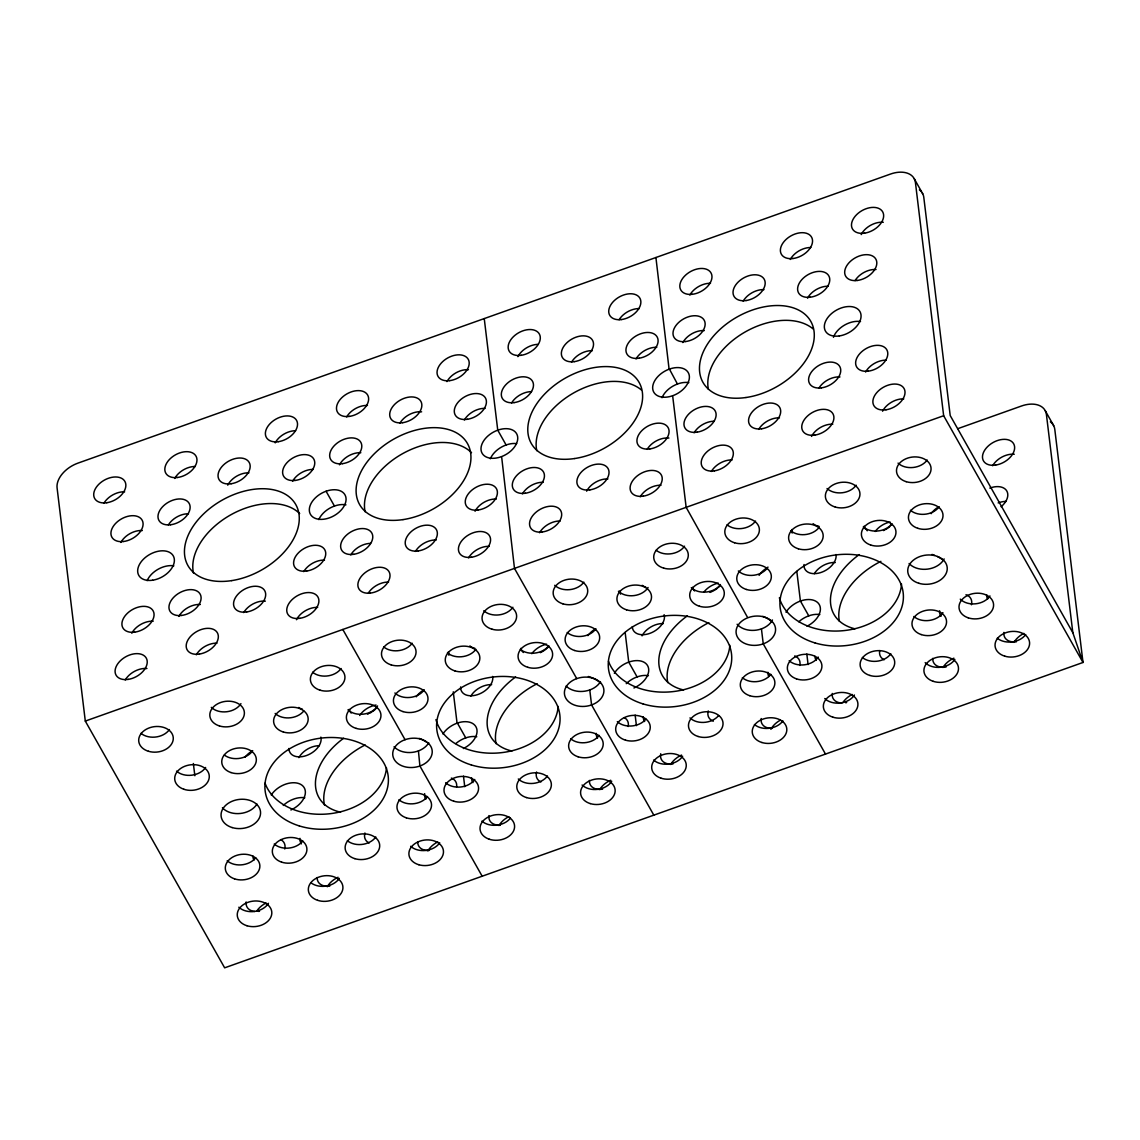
<?xml version="1.0" encoding="UTF-8"?>
<svg xmlns="http://www.w3.org/2000/svg" width="1140" height="1140" viewBox="0 0 1140 1140"><rect width="100%" height="100%" fill="white"/><g stroke="black" fill="none" stroke-linecap="round" stroke-linejoin="round"><path stroke-width="1.5" d="M465.761 737.879L457.397 723.074M626.259 683.658A19.822 12.839 -29.5 0 1 636.59 677.103L637.431 676.804A19.822 12.839 -29.5 0 1 648.446 675.678M576.726 678.628L576.085 678.856A19.822 14.592 -6.9 0 0 565.868 698.336A19.822 14.592 -6.9 0 0 591.062 705.119L591.917 704.819A19.822 14.592 -6.9 0 0 602.561 685.439A19.822 14.592 -6.9 0 0 577.553 678.343L576.726 678.628L514.482 568.404L501.614 456.584A19.822 12.839 -29.5 0 0 517.674 436.934A19.822 12.839 -29.5 0 0 498.266 429.994L497.425 430.293A19.822 12.839 -29.5 0 0 481.037 449.83A19.822 12.839 -29.5 0 0 500.147 457.097L500.973 456.812M326.083 491.255L326.596 491.069A19.822 12.839 -29.5 0 1 346.004 498.009A19.822 12.839 -29.5 0 1 329.945 517.66L329.303 517.888A19.822 12.839 -29.5 0 1 309.382 511.076A19.822 12.839 -29.5 0 1 326.083 491.24L334.447 506.06A19.822 12.839 -29.5 0 0 318.801 519.598M334.447 506.06L334.961 505.875A19.822 12.839 -29.5 0 1 345.947 504.835M490.357 458.793A19.822 12.839 -29.5 0 1 505.775 445.099L506.63 444.799A19.822 12.839 -29.5 0 1 516.634 443.617M772.45 619.975A19.822 14.592 -6.9 0 1 761.435 628.881L760.922 629.052A19.822 14.592 -6.9 0 1 737.124 624.25M85.3 721.078L943.649 415.73L915.434 182.557A24.781 16.046 -29.5 0 0 890.525 174.049L77.962 463.125A24.781 16.046 -29.5 0 0 57.086 487.92L85.3 721.078L224.651 967.832L1083 662.468L1054.785 429.31A24.781 16.046 -29.5 0 0 1050.353 421.814M957.842 428.654L1021.511 405.997A24.781 16.046 -29.5 0 1 1046.42 414.504L1072.826 632.686L1083 662.468L943.649 415.73M600.438 681.677A19.822 14.592 -6.9 0 1 590.093 689.828L589.252 690.128A19.822 14.592 -6.9 0 1 566.124 686.052M819.845 614.56A19.822 12.839 -29.5 0 0 808.773 615.842L808.26 616.042A19.822 12.839 -29.5 0 0 798.798 621.77M669.095 369.218L655.913 257.512M677.445 384.023L669.422 369.103M672.643 395.737L671.816 396.022A19.822 12.839 -29.5 0 1 654.602 380.959A19.822 12.839 -29.5 0 1 686.237 370.243A19.822 12.839 -29.5 0 1 672.643 395.751L686.152 507.328L747.755 617.78A19.822 14.592 -6.9 0 0 737.537 637.26A19.822 14.592 -6.9 0 0 762.731 644.043L763.244 643.858A19.822 14.592 -6.9 0 0 774.131 624.193A19.822 14.592 -6.9 0 0 748.396 617.552M405.056 739.703L405.883 739.418A19.822 14.592 -6.9 0 1 431.96 754.224A19.822 14.592 -6.9 0 1 400.111 764.954A19.822 14.592 -6.9 0 1 405.056 739.689L342.812 629.48M418.423 750.904L419.905 766.009L482.163 876.218M914.337 178.895L922.688 193.7M1045.323 410.842L1053.688 425.647M1072.826 632.686L950.204 415.544L923.799 197.363A24.781 16.046 -29.5 0 0 922.06 192.617M808.773 615.842L800.408 601.036L796.817 571.397M825.502 754.082L763.244 643.858L761.435 628.881M506.117 444.985L497.753 430.179L484.243 318.587M637.103 676.932L628.739 662.126L625.148 632.472M653.833 815.157L591.574 704.933L589.765 689.942M791.759 529.558L792.172 533.05M806.821 654.032L808.089 664.577M620.089 590.634L620.502 594.125M635.151 715.108L636.419 725.639M448.419 651.695L448.832 655.187M453.264 691.809L457.069 723.188M463.481 776.169L464.75 786.714M193.358 763.515L194.84 775.741M807.548 298.153A17.342 11.229 -29.5 0 1 828.068 286.211M743.18 301.145A17.342 11.229 -29.5 0 1 763.957 289.617M711.346 471.476A17.342 11.229 -29.5 0 1 732.122 459.947M694.118 432.772A17.342 11.229 -29.5 0 1 713.953 421.23M682.874 342.57A17.342 11.229 -29.5 0 1 704.278 330.572M919.367 189.867A24.781 16.046 -29.5 0 1 921.277 191.62M855.057 280.611A17.342 11.229 -29.5 0 1 876.033 269.51M790.305 259.45A17.342 11.229 -29.5 0 1 810.839 247.508M689.857 295.032A17.342 11.229 -29.5 0 1 710.491 283.29M662.026 397.718A19.822 12.839 -29.5 0 1 688.845 382.627M865.602 372.011A17.342 11.229 -29.5 0 1 886.193 360.155M811.523 436.406A17.342 11.229 -29.5 0 1 832.798 424.18M708.382 389.353A61.959 40.114 -29.5 0 1 744.776 332.182A61.959 40.114 -29.5 0 1 813.162 328.976M882.574 411.226A17.342 11.229 -29.5 0 1 903.764 398.872M861.199 234.584A17.342 11.229 -29.5 0 1 883.301 222.286M758.698 429.381A17.342 11.229 -29.5 0 1 779.475 417.853M833.44 337.312A19.822 12.839 -29.5 0 1 860.515 321.551M818.976 388.028A17.342 11.229 -29.5 0 1 839.966 376.927M586.644 491.169A17.342 11.229 -29.5 0 1 607.905 478.928M619.106 319.713A17.342 11.229 -29.5 0 1 639.17 308.584M522.448 493.834A17.342 11.229 -29.5 0 1 543.224 482.305M647.149 449.359A17.342 11.229 -29.5 0 1 668.909 438.059M640.238 496.769A17.342 11.229 -29.5 0 1 661.015 485.241M539.562 532.75A17.342 11.229 -29.5 0 1 560.21 521.009M517.902 356.649A17.342 11.229 -29.5 0 1 538.208 344.351M536.769 450.699A61.959 40.114 -29.5 0 1 572.75 393.457A61.959 40.114 -29.5 0 1 641.279 389.866M511.603 402.933A17.342 11.229 -29.5 0 1 531.553 391.618M571.567 362.135A17.342 11.229 -29.5 0 1 592.372 350.692M636.049 358.901A17.342 11.229 -29.5 0 1 656.783 347.287M415.416 551.432A17.342 11.229 -29.5 0 1 436.235 540.004M446.966 381.601A17.342 11.229 -29.5 0 1 468.426 369.688M350.778 554.895A17.342 11.229 -29.5 0 1 370.614 543.367M475.038 511.247A17.342 11.229 -29.5 0 1 496.328 499.049M468.569 557.845A17.342 11.229 -29.5 0 1 489.345 546.317M368.363 593.014A17.342 11.229 -29.5 0 1 388.541 582.084M346.674 416.898A17.342 11.229 -29.5 0 1 367.465 405.441M365.099 511.76A61.959 40.114 -29.5 0 1 402.776 453.563A61.959 40.114 -29.5 0 1 471.518 452.694M339.478 464.821A17.342 11.229 -29.5 0 1 360.824 452.708M399.898 423.197A17.342 11.229 -29.5 0 1 421.615 411.825M464.379 419.976A17.342 11.229 -29.5 0 1 485.113 408.362M292.581 481.28A17.342 11.229 -29.5 0 1 313.158 469.424M193.487 573.106A61.959 40.114 -29.5 0 1 230.75 514.838A61.959 40.114 -29.5 0 1 299.663 513.57M174.734 478.444A17.342 11.229 -29.5 0 1 195.268 466.488M120.868 542.441A17.342 11.229 -29.5 0 1 142.315 530.528M243.689 612.593A17.342 11.229 -29.5 0 1 265.378 601.136M125.243 679.967A17.342 11.229 -29.5 0 1 146.932 668.524M227.743 485.17A17.342 11.229 -29.5 0 1 248.947 472.829M131.798 633.213A17.342 11.229 -29.5 0 1 153.188 621.215M103.868 503.31A17.342 11.229 -29.5 0 1 124.645 491.81M196.28 654.788A17.342 11.229 -29.5 0 1 216.999 643.159M296.471 619.718A17.342 11.229 -29.5 0 1 317.675 607.378M275.196 442.861A17.342 11.229 -29.5 0 1 295.602 430.721M178.88 616.384A17.342 11.229 -29.5 0 1 200.341 604.485M168.378 524.899A17.342 11.229 -29.5 0 1 188.442 513.755M147.131 580.659A19.822 12.839 -29.5 0 1 173.836 565.839M303.739 571.639A17.342 11.229 -29.5 0 1 324.501 560.111M938.933 507.029A17.342 12.768 -6.9 0 1 910.404 510.25M856.14 485.198A17.342 12.768 -6.9 0 1 827.042 488.519M1025.715 634.495A17.342 12.768 -6.9 0 1 997.258 638.201M927.176 460.019A17.342 12.768 -6.9 0 1 898.049 463.125M890.839 653.761A17.342 12.768 -6.9 0 1 862.381 657.495M942.923 612.664A17.342 12.768 -6.9 0 1 913.867 616.484M944.12 558.914A19.822 14.592 -6.9 0 1 927.703 569.102A19.822 14.592 -6.9 0 1 909.079 563.516M891.822 523.844A17.342 12.768 -6.9 0 1 863.294 526.922M819.304 527.093A17.342 12.768 -6.9 0 1 790.847 530.827M901.526 583.965A61.959 45.614 -6.9 0 1 844.654 630.534A61.959 45.614 -6.9 0 1 779.361 597.759M989.962 595.935A17.342 12.768 -6.9 0 1 960.265 599.141M954.864 659.404A17.342 12.768 -6.9 0 1 925.167 662.611M854.416 695.001A17.342 12.768 -6.9 0 1 824.761 698.535M755.521 521.066A17.342 12.768 -6.9 0 1 727.064 524.813M767.947 567.065A17.342 12.768 -6.9 0 1 738.335 570.955M818.249 657.082A17.342 12.768 -6.9 0 1 789.179 660.758M729.842 645.34A61.959 45.614 -6.9 0 1 674.51 691.424A61.959 45.614 -6.9 0 1 608.489 661.3M770.854 674.31A17.342 12.768 -6.9 0 1 742.354 677.687M718.556 715.621A17.342 12.768 -6.9 0 1 689.971 717.915M645.881 719.098A17.342 12.768 -6.9 0 1 617.31 721.649M682.632 756.248A17.342 12.768 -6.9 0 1 653.591 760.067M782.909 720.893A17.342 12.768 -6.9 0 1 754.438 724.541M720.409 584.549A17.342 12.768 -6.9 0 1 691.282 587.684M648.062 587.499A17.342 12.768 -6.9 0 1 618.422 591.232M595.707 629.009A17.342 12.768 -6.9 0 1 567.221 632.515M583.851 582.141A17.342 12.768 -6.9 0 1 554.724 585.29M684.542 546.174A17.342 12.768 -6.9 0 1 656.141 550.264M428.768 742.753A19.822 14.592 -6.9 0 1 412.253 752.372A19.822 14.592 -6.9 0 1 394.07 746.729M558.173 706.415A61.959 45.614 -6.9 0 1 500.902 752.728A61.959 45.614 -6.9 0 1 435.936 719.611M599.184 735.371A17.342 12.768 -6.9 0 1 570.684 738.763M547.442 775.969A17.342 12.768 -6.9 0 1 518.301 778.976M474.753 779.447A17.342 12.768 -6.9 0 1 445.64 782.724M510.449 818.064A17.342 12.768 -6.9 0 1 481.921 821.142M611.724 781.228A17.342 12.768 -6.9 0 1 582.098 785.018M548.739 645.625A17.342 12.768 -6.9 0 1 520.282 649.344M475.893 649.316A17.342 12.768 -6.9 0 1 447.422 652.907M424.037 690.071A17.342 12.768 -6.9 0 1 394.896 692.992M412.181 643.216A17.342 12.768 -6.9 0 1 383.724 646.95M512.872 607.25A17.342 12.768 -6.9 0 1 483.788 610.741M205.613 767.462A17.342 12.768 -6.9 0 1 176.543 771.139M240.939 703.636A17.342 12.768 -6.9 0 1 211.299 707.356M268.427 903.293A17.342 12.768 -6.9 0 1 238.83 907.212M169.418 729.572A17.342 12.768 -6.9 0 1 140.961 733.334M375.83 836.974A17.342 12.768 -6.9 0 1 347.372 840.707M302.77 840.95A17.342 12.768 -6.9 0 1 274.241 844.027M256.956 804.071A19.822 14.592 -6.9 0 1 240.412 813.461A19.822 14.592 -6.9 0 1 222.4 807.804M252.71 750.647A17.342 12.768 -6.9 0 1 224.352 755.051M303.753 711.032A17.342 12.768 -6.9 0 1 275.168 713.455M386.474 767.79A61.959 45.614 -6.9 0 1 330.771 813.618A61.959 45.614 -6.9 0 1 265.05 783.152M255.731 857.693A17.342 12.768 -6.9 0 1 227.202 860.771M339.293 878.384A17.342 12.768 -6.9 0 1 310.949 882.788M439.741 842.788A17.342 12.768 -6.9 0 1 410.657 846.293M341.074 668.51A17.342 12.768 -6.9 0 1 312.617 672.244M377.568 705.945A17.342 12.768 -6.9 0 1 347.957 709.835M427.457 796.547A17.342 12.768 -6.9 0 1 398.929 799.753M846.649 702.568A17.342 11.229 -29.5 0 1 845.638 702.753M841.776 703.01A17.342 11.229 -29.5 0 1 832.257 693.462M816.226 660.359A17.342 11.229 -29.5 0 1 814.943 656.298M989.805 488.12A17.342 11.229 -29.5 0 1 1006.72 490.856A17.342 11.229 -29.5 0 1 1001.091 506.716M854.943 628.81A61.959 40.114 -29.5 0 1 859.261 554.582M818.834 526.21A17.342 11.229 -29.5 0 1 817.979 526.053M817.152 525.853A17.342 11.229 -29.5 0 1 814.929 524.956M814.274 524.571A17.342 11.229 -29.5 0 1 813.119 523.645M946.086 667A17.342 11.229 -29.5 0 1 932.762 658.364M884.17 659.775A17.342 11.229 -29.5 0 1 879.738 650.57M965.979 594.724A17.342 11.229 -29.5 0 1 971.437 604.784M941.056 616.312A17.342 11.229 -29.5 0 1 939.602 610.812M1016.339 641.82A17.342 11.229 -29.5 0 1 1003.927 632.401M1014.002 642.361A17.342 11.229 -29.5 0 1 1023.877 633.398M892.093 524.315A17.342 11.229 -29.5 0 1 891.394 525.055M889.87 526.495A17.342 11.229 -29.5 0 1 885.452 529.587M884.483 530.1A17.342 11.229 -29.5 0 1 883.5 530.556M867.326 530.77A17.342 11.229 -29.5 0 1 866.728 530.328M865.716 529.302A17.342 11.229 -29.5 0 1 864.191 526.139M875.207 531.482A17.342 11.229 -29.5 0 1 890.069 521.992M931.152 513.684A17.342 11.229 -29.5 0 1 931.722 512.886M932.349 512.116A17.342 11.229 -29.5 0 1 938.861 506.716M998.17 502.925A17.342 11.229 -29.5 0 1 1006.107 501.415M839.368 621.3A61.959 40.114 -29.5 0 1 880.906 561.365M932.007 554.439A61.959 40.114 -29.5 0 1 934.757 555.408M937.365 556.534A61.959 40.114 -29.5 0 1 942.053 559.298M987.668 598.928A17.342 11.229 -29.5 0 1 986.613 594.767M807.035 626.231A19.822 12.839 -29.5 0 0 820.102 606.623A19.822 12.839 -29.5 0 0 800.408 601.036L799.895 601.236A19.822 12.839 -29.5 0 0 786.002 612.223M814.316 573.705A17.342 11.229 -29.5 0 1 835.264 562.519M842.831 702.611A17.342 11.229 -29.5 0 1 852.236 694.459M992.627 465.719A17.342 11.229 -29.5 0 1 1014.287 454.233M942.965 667.541A17.342 11.229 -29.5 0 1 953.895 658.165M836.005 554.524A17.342 11.229 -29.5 0 1 820.558 572.622A17.342 11.229 -29.5 0 1 803.999 564.542M794.694 655.942A17.342 11.229 -29.5 0 1 799.852 665.447M768.816 676.505A17.342 11.229 -29.5 0 1 767.904 672.272M667.755 682.632A61.959 40.114 -29.5 0 1 708.866 622.625M762.817 616.37A61.959 40.114 -29.5 0 1 772.265 621.813M670.662 764.484A17.342 11.229 -29.5 0 1 681.549 755.065M770.897 729.315A17.342 11.229 -29.5 0 1 780.415 720.138M672.985 763.971A17.342 11.229 -29.5 0 1 660.516 755.307M660.587 754.523A17.342 11.229 -29.5 0 1 660.716 753.74M772.307 728.289A17.342 11.229 -29.5 0 1 761.178 718.542M633.926 687.99A19.822 12.839 -29.5 0 0 648.575 668.339A19.822 12.839 -29.5 0 0 629.066 661.998L628.226 662.297A19.822 12.839 -29.5 0 0 614.332 673.284M683.587 689.957A61.959 40.114 -29.5 0 1 687.263 615.899M759.083 575.372A17.342 11.229 -29.5 0 1 759.611 574.574M760.195 573.776A17.342 11.229 -29.5 0 1 767.405 567.663M704.078 591.845A17.342 11.229 -29.5 0 1 718.3 583.096M719.796 586.06A17.342 11.229 -29.5 0 1 718.286 587.499M717.459 588.183A17.342 11.229 -29.5 0 1 714.808 590.05M713.868 590.606A17.342 11.229 -29.5 0 1 712.913 591.119M711.93 591.589A17.342 11.229 -29.5 0 1 709.935 592.401M694.574 590.947A17.342 11.229 -29.5 0 1 692.536 587.271M664.121 614.688A17.342 11.229 -29.5 0 1 650.199 633.241A17.342 11.229 -29.5 0 1 632.301 626.615M642.062 635.835A17.342 11.229 -29.5 0 1 663.323 623.58M645.682 586.986A17.342 11.229 -29.5 0 1 644.129 586.445M643.416 586.117A17.342 11.229 -29.5 0 1 642.148 585.305M713.312 721.193A17.342 11.229 -29.5 0 1 708.239 710.933M644.627 721.534A17.342 11.229 -29.5 0 1 643.274 716.732M624.435 717.673A17.342 11.229 -29.5 0 1 628.183 726.508M597.517 738.178A17.342 11.229 -29.5 0 1 596.234 733.348M496.085 743.707A61.959 40.114 -29.5 0 1 537.197 683.701M588.368 676.49A61.959 40.114 -29.5 0 1 600.595 682.889M498.992 825.56A17.342 11.229 -29.5 0 1 508.896 816.611M455.872 743.551A19.822 12.839 -29.5 0 1 476.776 736.754M599.683 789.564A17.342 11.229 -29.5 0 1 610.698 780.245M500.332 825.118A17.342 11.229 -29.5 0 1 488.918 815.599M602.604 789.165A17.342 11.229 -29.5 0 1 589.423 780.401M442.918 733.946A19.822 12.839 -29.5 0 1 473.371 723.943A19.822 12.839 -29.5 0 1 463.382 748.538M511.917 751.032A61.959 40.114 -29.5 0 1 515.594 676.975M587.941 635.635A17.342 11.229 -29.5 0 1 595.736 628.739M531.81 653.705A17.342 11.229 -29.5 0 1 546.63 644.157M548.824 646.38A17.342 11.229 -29.5 0 1 547.385 647.862M546.616 648.575A17.342 11.229 -29.5 0 1 540.26 652.664M523.445 652.507A17.342 11.229 -29.5 0 1 522.904 652.023M522.419 651.496A17.342 11.229 -29.5 0 1 520.866 648.346M492.637 676.447A17.342 11.229 -29.5 0 1 477.518 694.659A17.342 11.229 -29.5 0 1 460.646 686.921M470.834 696.098A17.342 11.229 -29.5 0 1 491.654 684.655M474.839 648.247A17.342 11.229 -29.5 0 1 471.091 646.808M470.478 646.38A17.342 11.229 -29.5 0 1 469.908 645.91M540.916 781.955A17.342 11.229 -29.5 0 1 536.57 772.008M472.957 782.61A17.342 11.229 -29.5 0 1 471.604 777.808M320.867 737.096A17.342 11.229 -29.5 0 1 306.461 755.535A17.342 11.229 -29.5 0 1 288.962 748.453M271.249 795.022A19.822 12.839 -29.5 0 1 301.958 785.189A19.822 12.839 -29.5 0 1 290.899 809.984M416.2 696.811A17.342 11.229 -29.5 0 1 423.938 689.871M451.355 778.078A17.342 11.229 -29.5 0 1 456.641 786.799M425.847 799.24A17.342 11.229 -29.5 0 1 424.636 793.625M429.224 850.426A17.342 11.229 -29.5 0 1 417.739 841.676M302.342 709.123A17.342 11.229 -29.5 0 1 300.789 708.596M300.077 708.254A17.342 11.229 -29.5 0 1 298.808 707.456M245.043 757.174A17.342 11.229 -29.5 0 1 252.182 751.004M340.561 812.179A61.959 40.114 -29.5 0 1 343.596 738.278M377.084 707.527A17.342 11.229 -29.5 0 1 376.385 708.268M375.644 709.009A17.342 11.229 -29.5 0 1 372.296 711.659M371.384 712.258A17.342 11.229 -29.5 0 1 369.474 713.312M368.491 713.783A17.342 11.229 -29.5 0 1 367.493 714.196M351.191 713.042A17.342 11.229 -29.5 0 1 350.707 712.514M350.279 711.944A17.342 11.229 -29.5 0 1 349.182 709.351M259.507 911.273A17.342 11.229 -29.5 0 1 258.509 911.402M254.733 911.444A17.342 11.229 -29.5 0 1 246.14 901.954M329.774 886.094A17.342 11.229 -29.5 0 1 317.177 877.544M280.697 839.596A17.342 11.229 -29.5 0 1 284.772 848.986M254.02 860.087A17.342 11.229 -29.5 0 1 252.895 855.955M369.161 842.987A17.342 11.229 -29.5 0 1 364.928 832.984M301.416 843.871A17.342 11.229 -29.5 0 1 299.977 838.356M327.266 886.735A17.342 11.229 -29.5 0 1 338.081 877.273M256.728 911.102A17.342 11.229 -29.5 0 1 266.133 902.966M359.656 715.493A17.342 11.229 -29.5 0 1 376.058 705.019M298.894 757.644A17.342 11.229 -29.5 0 1 319.428 745.702M283.304 805.439A19.822 12.839 -29.5 0 1 304.836 797.772M324.472 805.054A61.959 40.114 -29.5 0 1 365.171 744.947M419.192 738.406A61.959 40.114 -29.5 0 1 426.588 742.197M427.885 850.853A17.342 11.229 -29.5 0 1 437.789 841.904M714.324 470.863A17.342 11.229 -29.5 0 0 732.436 449.687A17.342 11.229 -29.5 0 0 705.062 453.763A17.342 11.229 -29.5 0 0 714.324 470.863M697.096 432.16A17.342 11.229 -29.5 0 0 715.207 410.97A17.342 11.229 -29.5 0 0 687.819 415.06A17.342 11.229 -29.5 0 0 697.096 432.16M685.724 341.53A17.342 11.229 -29.5 0 0 704.363 320.54A17.342 11.229 -29.5 0 0 677.117 324.073A17.342 11.229 -29.5 0 0 685.724 341.53M857.294 280.469A17.342 11.229 -29.5 0 0 876.062 259.535A17.342 11.229 -29.5 0 0 848.858 262.927A17.342 11.229 -29.5 0 0 857.294 280.469M793.013 258.509A17.342 11.229 -29.5 0 0 811.794 237.576A17.342 11.229 -29.5 0 0 784.577 240.953A17.342 11.229 -29.5 0 0 793.013 258.509M692.222 294.305A17.342 11.229 -29.5 0 0 711.303 273.5A17.342 11.229 -29.5 0 0 684.171 276.55A17.342 11.229 -29.5 0 0 692.222 294.305M864.633 233.144A17.342 11.229 -29.5 0 0 882.731 211.94A17.342 11.229 -29.5 0 0 855.328 216.059A17.342 11.229 -29.5 0 0 864.633 233.144M886.022 409.787A17.342 11.229 -29.5 0 0 904.106 388.597A17.342 11.229 -29.5 0 0 876.717 392.702A17.342 11.229 -29.5 0 0 886.022 409.787M746.159 300.533A17.342 11.229 -29.5 0 0 764.27 279.343A17.342 11.229 -29.5 0 0 736.882 283.433A17.342 11.229 -29.5 0 0 746.159 300.533M810.241 297.212A17.342 11.229 -29.5 0 0 829.022 276.279A17.342 11.229 -29.5 0 0 801.805 279.656A17.342 11.229 -29.5 0 0 810.241 297.212M839.325 335.944A19.822 12.839 -29.5 0 0 860.03 311.733A19.822 12.839 -29.5 0 0 828.737 316.393A19.822 12.839 -29.5 0 0 839.325 335.944M821.227 387.885A17.342 11.229 -29.5 0 0 839.995 366.952A17.342 11.229 -29.5 0 0 812.777 370.343A17.342 11.229 -29.5 0 0 821.227 387.885M761.677 428.768A17.342 11.229 -29.5 0 0 779.789 407.593A17.342 11.229 -29.5 0 0 752.414 411.668A17.342 11.229 -29.5 0 0 761.677 428.768M745.959 397.518A61.959 40.114 -29.5 0 0 811.167 322.05A61.959 40.114 -29.5 0 0 713.483 336.101A61.959 40.114 -29.5 0 0 745.959 397.518M868.153 371.17A17.342 11.229 -29.5 0 0 887.077 350.293A17.342 11.229 -29.5 0 0 859.902 353.514A17.342 11.229 -29.5 0 0 868.153 371.17M814.758 435.109A17.342 11.229 -29.5 0 0 833.041 413.977A17.342 11.229 -29.5 0 0 805.695 417.881A17.342 11.229 -29.5 0 0 814.758 435.109M525.412 493.235A17.342 11.229 -29.5 0 0 543.538 472.06A17.342 11.229 -29.5 0 0 516.163 476.121A17.342 11.229 -29.5 0 0 525.412 493.235M521.208 355.295A17.342 11.229 -29.5 0 0 539.42 334.148A17.342 11.229 -29.5 0 0 512.059 338.124A17.342 11.229 -29.5 0 0 521.208 355.295M649.885 448.918A17.342 11.229 -29.5 0 0 668.225 427.814A17.342 11.229 -29.5 0 0 640.894 431.661A17.342 11.229 -29.5 0 0 649.885 448.918M574.66 458.536A61.959 40.114 -29.5 0 0 639.369 382.883A61.959 40.114 -29.5 0 0 541.557 397.461A61.959 40.114 -29.5 0 0 574.66 458.536M514.183 402.591A17.342 11.229 -29.5 0 0 532.651 381.53A17.342 11.229 -29.5 0 0 505.362 385.234A17.342 11.229 -29.5 0 0 514.183 402.591M541.928 532.024A17.342 11.229 -29.5 0 0 561.008 511.219A17.342 11.229 -29.5 0 0 533.891 514.268A17.342 11.229 -29.5 0 0 541.928 532.024M643.216 496.157A17.342 11.229 -29.5 0 0 661.328 474.981A17.342 11.229 -29.5 0 0 633.954 479.057A17.342 11.229 -29.5 0 0 643.216 496.157M589.893 489.858A17.342 11.229 -29.5 0 0 608.161 468.74A17.342 11.229 -29.5 0 0 580.816 472.644A17.342 11.229 -29.5 0 0 589.893 489.858M621.343 319.57A17.342 11.229 -29.5 0 0 640.124 298.637A17.342 11.229 -29.5 0 0 612.907 302.029A17.342 11.229 -29.5 0 0 621.343 319.57M574.389 361.622A17.342 11.229 -29.5 0 0 592.643 340.475A17.342 11.229 -29.5 0 0 565.283 344.423A17.342 11.229 -29.5 0 0 574.389 361.622M639.17 358.202A17.342 11.229 -29.5 0 0 657.153 336.97A17.342 11.229 -29.5 0 0 629.736 341.188A17.342 11.229 -29.5 0 0 639.17 358.202M353.742 554.297A17.342 11.229 -29.5 0 0 371.868 533.121A17.342 11.229 -29.5 0 0 344.494 537.182A17.342 11.229 -29.5 0 0 353.742 554.297M349.538 416.371A17.342 11.229 -29.5 0 0 367.75 395.224A17.342 11.229 -29.5 0 0 340.39 399.2A17.342 11.229 -29.5 0 0 349.538 416.371M478.216 509.993A17.342 11.229 -29.5 0 0 496.555 488.889A17.342 11.229 -29.5 0 0 469.224 492.736A17.342 11.229 -29.5 0 0 478.216 509.993M402.99 519.612A61.959 40.114 -29.5 0 0 467.699 443.959A61.959 40.114 -29.5 0 0 369.887 458.522A61.959 40.114 -29.5 0 0 402.99 519.612M342.513 463.652A17.342 11.229 -29.5 0 0 360.981 442.605A17.342 11.229 -29.5 0 0 333.692 446.31A17.342 11.229 -29.5 0 0 342.513 463.652M370.258 593.099A17.342 11.229 -29.5 0 0 389.339 572.294A17.342 11.229 -29.5 0 0 362.221 575.344A17.342 11.229 -29.5 0 0 370.258 593.099M471.547 557.232A17.342 11.229 -29.5 0 0 489.659 536.042A17.342 11.229 -29.5 0 0 462.284 540.132A17.342 11.229 -29.5 0 0 471.547 557.232M418.223 550.933A17.342 11.229 -29.5 0 0 436.492 529.801A17.342 11.229 -29.5 0 0 409.146 533.72A17.342 11.229 -29.5 0 0 418.223 550.933M449.673 380.646A17.342 11.229 -29.5 0 0 468.455 359.713A17.342 11.229 -29.5 0 0 441.237 363.09A17.342 11.229 -29.5 0 0 449.673 380.646M402.719 422.684A17.342 11.229 -29.5 0 0 420.974 401.551A17.342 11.229 -29.5 0 0 393.614 405.498A17.342 11.229 -29.5 0 0 402.719 422.684M467.5 419.264A17.342 11.229 -29.5 0 0 485.483 398.045A17.342 11.229 -29.5 0 0 458.066 402.263A17.342 11.229 -29.5 0 0 467.5 419.264M106.804 502.726A17.342 11.229 -29.5 0 0 124.958 481.55A17.342 11.229 -29.5 0 0 97.584 485.597A17.342 11.229 -29.5 0 0 106.804 502.726M199.443 654.061A17.342 11.229 -29.5 0 0 217.384 632.814A17.342 11.229 -29.5 0 0 189.967 637.075A17.342 11.229 -29.5 0 0 199.443 654.061M134.648 632.159A17.342 11.229 -29.5 0 0 153.287 611.168A17.342 11.229 -29.5 0 0 126.027 614.702A17.342 11.229 -29.5 0 0 134.648 632.159M128.179 679.383A17.342 11.229 -29.5 0 0 146.333 658.207A17.342 11.229 -29.5 0 0 118.959 662.255A17.342 11.229 -29.5 0 0 128.179 679.383M231.149 483.745A17.342 11.229 -29.5 0 0 249.261 462.555A17.342 11.229 -29.5 0 0 221.887 466.645A17.342 11.229 -29.5 0 0 231.149 483.745M170.615 524.756A17.342 11.229 -29.5 0 0 189.383 503.823A17.342 11.229 -29.5 0 0 162.179 507.2A17.342 11.229 -29.5 0 0 170.615 524.756M295.132 480.439A17.342 11.229 -29.5 0 0 314.041 459.548A17.342 11.229 -29.5 0 0 286.867 462.797A17.342 11.229 -29.5 0 0 295.132 480.439M231.691 580.616A61.959 40.114 -29.5 0 0 295.901 504.792A61.959 40.114 -29.5 0 0 197.975 519.883A61.959 40.114 -29.5 0 0 231.691 580.616M246.667 611.981A17.342 11.229 -29.5 0 0 264.779 590.805A17.342 11.229 -29.5 0 0 237.405 594.88A17.342 11.229 -29.5 0 0 246.667 611.981M177.441 477.489A17.342 11.229 -29.5 0 0 196.222 456.556A17.342 11.229 -29.5 0 0 169.005 459.947A17.342 11.229 -29.5 0 0 177.441 477.489M123.576 541.5A17.342 11.229 -29.5 0 0 142.343 520.567A17.342 11.229 -29.5 0 0 115.126 523.944A17.342 11.229 -29.5 0 0 123.576 541.5M181.588 615.443A17.342 11.229 -29.5 0 0 200.355 594.51A17.342 11.229 -29.5 0 0 173.152 597.887A17.342 11.229 -29.5 0 0 181.588 615.443M152.646 580.217A19.822 12.839 -29.5 0 0 173.351 556.021A19.822 12.839 -29.5 0 0 142.058 560.68A19.822 12.839 -29.5 0 0 152.646 580.217M299.877 618.308A17.342 11.229 -29.5 0 0 317.989 597.118A17.342 11.229 -29.5 0 0 290.615 601.193A17.342 11.229 -29.5 0 0 299.877 618.308M306.703 571.04A17.342 11.229 -29.5 0 0 324.829 549.851A17.342 11.229 -29.5 0 0 297.44 553.926A17.342 11.229 -29.5 0 0 306.703 571.04M278.245 441.693A17.342 11.229 -29.5 0 0 296.699 420.632A17.342 11.229 -29.5 0 0 269.411 424.351A17.342 11.229 -29.5 0 0 278.245 441.693M917.785 528.305A17.342 12.768 -6.9 0 0 942.994 514.938A17.342 12.768 -6.9 0 0 916.389 506.217A17.342 12.768 -6.9 0 0 917.785 528.305M835.235 507.029A17.342 12.768 -6.9 0 0 859.902 493.078A17.342 12.768 -6.9 0 0 832.87 485.027A17.342 12.768 -6.9 0 0 835.235 507.029M1004.739 656.155A17.342 12.768 -6.9 0 0 1029.562 642.376A17.342 12.768 -6.9 0 0 1002.644 634.139A17.342 12.768 -6.9 0 0 1004.739 656.155M906.2 481.678A17.342 12.768 -6.9 0 0 931.024 467.899A17.342 12.768 -6.9 0 0 904.106 459.662A17.342 12.768 -6.9 0 0 906.2 481.678M869.863 675.45A17.342 12.768 -6.9 0 0 894.672 661.642A17.342 12.768 -6.9 0 0 867.725 653.42A17.342 12.768 -6.9 0 0 869.863 675.45M921.22 634.567A17.342 12.768 -6.9 0 0 946.542 621.328A17.342 12.768 -6.9 0 0 920.023 612.465A17.342 12.768 -6.9 0 0 921.22 634.567M918.854 583.281A19.822 14.592 -6.9 0 0 947.198 567.506A19.822 14.592 -6.9 0 0 916.418 558.115A19.822 14.592 -6.9 0 0 918.854 583.281M870.632 545.005A17.342 12.768 -6.9 0 0 895.955 531.753A17.342 12.768 -6.9 0 0 869.435 522.904A17.342 12.768 -6.9 0 0 870.632 545.005M798.328 548.782A17.342 12.768 -6.9 0 0 823.137 534.974A17.342 12.768 -6.9 0 0 796.205 526.766A17.342 12.768 -6.9 0 0 798.328 548.782M815.043 642.932A61.959 45.614 -6.9 0 0 903.222 593.213A61.959 45.614 -6.9 0 0 806.707 564.371A61.959 45.614 -6.9 0 0 815.043 642.932M968.259 617.837A17.342 12.768 -6.9 0 0 993.581 604.585A17.342 12.768 -6.9 0 0 967.062 595.721A17.342 12.768 -6.9 0 0 968.259 617.837M933.161 681.307A17.342 12.768 -6.9 0 0 958.484 668.054A17.342 12.768 -6.9 0 0 931.964 659.205A17.342 12.768 -6.9 0 0 933.161 681.307M832.827 717.16A17.342 12.768 -6.9 0 0 857.907 703.651A17.342 12.768 -6.9 0 0 831.188 695.087A17.342 12.768 -6.9 0 0 832.827 717.16M734.559 542.768A17.342 12.768 -6.9 0 0 759.354 528.96A17.342 12.768 -6.9 0 0 732.422 520.738A17.342 12.768 -6.9 0 0 734.559 542.768M746.5 589.494A17.342 12.768 -6.9 0 0 771.296 575.7A17.342 12.768 -6.9 0 0 744.363 567.478A17.342 12.768 -6.9 0 0 746.5 589.494M796.49 678.87A17.342 12.768 -6.9 0 0 821.911 665.746A17.342 12.768 -6.9 0 0 795.492 656.754A17.342 12.768 -6.9 0 0 796.49 678.87M643.003 703.893A61.959 45.614 -6.9 0 0 731.581 654.588A61.959 45.614 -6.9 0 0 635.379 625.247A61.959 45.614 -6.9 0 0 643.003 703.893M698.093 736.483A17.342 12.768 -6.9 0 0 723.002 722.789A17.342 12.768 -6.9 0 0 696.155 714.452A17.342 12.768 -6.9 0 0 698.093 736.483M625.504 740.159A17.342 12.768 -6.9 0 0 650.199 726.251A17.342 12.768 -6.9 0 0 623.181 718.172A17.342 12.768 -6.9 0 0 625.504 740.159M660.929 778.15A17.342 12.768 -6.9 0 0 686.251 764.911A17.342 12.768 -6.9 0 0 659.732 756.048A17.342 12.768 -6.9 0 0 660.929 778.15M749.778 695.714A17.342 12.768 -6.9 0 0 774.858 682.219A17.342 12.768 -6.9 0 0 748.139 673.64A17.342 12.768 -6.9 0 0 749.778 695.714M562.889 603.83A17.342 12.768 -6.9 0 0 587.684 590.036A17.342 12.768 -6.9 0 0 560.752 581.813A17.342 12.768 -6.9 0 0 562.889 603.83M663.708 568.133A17.342 12.768 -6.9 0 0 688.232 554.04A17.342 12.768 -6.9 0 0 661.072 546.174A17.342 12.768 -6.9 0 0 663.708 568.133M699.447 606.238A17.342 12.768 -6.9 0 0 724.256 592.444A17.342 12.768 -6.9 0 0 697.324 584.207A17.342 12.768 -6.9 0 0 699.447 606.238M574.66 650.513A17.342 12.768 -6.9 0 0 599.64 636.904A17.342 12.768 -6.9 0 0 572.85 628.468A17.342 12.768 -6.9 0 0 574.66 650.513M626.544 609.815A17.342 12.768 -6.9 0 0 651.481 596.149A17.342 12.768 -6.9 0 0 624.635 587.77A17.342 12.768 -6.9 0 0 626.544 609.815M761.905 742.51A17.342 12.768 -6.9 0 0 786.785 728.788A17.342 12.768 -6.9 0 0 759.91 720.48A17.342 12.768 -6.9 0 0 761.905 742.51M471.333 764.954A61.959 45.614 -6.9 0 0 559.911 715.664A61.959 45.614 -6.9 0 0 463.709 686.323A61.959 45.614 -6.9 0 0 471.333 764.954M526.423 797.558A17.342 12.768 -6.9 0 0 551.332 783.864A17.342 12.768 -6.9 0 0 524.486 775.514A17.342 12.768 -6.9 0 0 526.423 797.558M453.834 801.235A17.342 12.768 -6.9 0 0 478.529 787.327A17.342 12.768 -6.9 0 0 451.511 779.233A17.342 12.768 -6.9 0 0 453.834 801.235M489.26 839.225A17.342 12.768 -6.9 0 0 514.582 825.973A17.342 12.768 -6.9 0 0 488.062 817.123A17.342 12.768 -6.9 0 0 489.26 839.225M578.108 756.789A17.342 12.768 -6.9 0 0 603.188 743.28A17.342 12.768 -6.9 0 0 576.47 734.716A17.342 12.768 -6.9 0 0 578.108 756.789M391.22 664.905A17.342 12.768 -6.9 0 0 416.014 651.097A17.342 12.768 -6.9 0 0 389.082 642.889A17.342 12.768 -6.9 0 0 391.22 664.905M492.038 629.209A17.342 12.768 -6.9 0 0 516.562 615.116A17.342 12.768 -6.9 0 0 489.402 607.25A17.342 12.768 -6.9 0 0 492.038 629.209M527.777 667.299A17.342 12.768 -6.9 0 0 552.587 653.519A17.342 12.768 -6.9 0 0 525.654 645.283A17.342 12.768 -6.9 0 0 527.777 667.299M402.99 711.588A17.342 12.768 -6.9 0 0 427.97 697.979A17.342 12.768 -6.9 0 0 401.18 689.543A17.342 12.768 -6.9 0 0 402.99 711.588M454.874 670.89A17.342 12.768 -6.9 0 0 479.812 657.21A17.342 12.768 -6.9 0 0 452.965 648.845A17.342 12.768 -6.9 0 0 454.874 670.89M590.235 803.586A17.342 12.768 -6.9 0 0 615.116 789.863A17.342 12.768 -6.9 0 0 588.24 781.556A17.342 12.768 -6.9 0 0 590.235 803.586M183.854 789.265A17.342 12.768 -6.9 0 0 209.276 776.126A17.342 12.768 -6.9 0 0 182.856 767.135A17.342 12.768 -6.9 0 0 183.854 789.265M219.421 725.938A17.342 12.768 -6.9 0 0 244.359 712.272A17.342 12.768 -6.9 0 0 217.526 703.893A17.342 12.768 -6.9 0 0 219.421 725.938M246.995 925.751A17.342 12.768 -6.9 0 0 271.776 911.929A17.342 12.768 -6.9 0 0 244.815 903.749A17.342 12.768 -6.9 0 0 246.995 925.751M148.457 751.274A17.342 12.768 -6.9 0 0 173.237 737.452A17.342 12.768 -6.9 0 0 146.276 729.258A17.342 12.768 -6.9 0 0 148.457 751.274M354.854 858.662A17.342 12.768 -6.9 0 0 379.663 844.854A17.342 12.768 -6.9 0 0 352.716 836.646A17.342 12.768 -6.9 0 0 354.854 858.662M281.58 862.125A17.342 12.768 -6.9 0 0 306.902 848.873A17.342 12.768 -6.9 0 0 280.383 840.009A17.342 12.768 -6.9 0 0 281.58 862.125M232.175 827.569A19.822 14.592 -6.9 0 0 260.519 811.794A19.822 14.592 -6.9 0 0 229.739 802.403A19.822 14.592 -6.9 0 0 232.175 827.569M231.007 772.564A17.342 12.768 -6.9 0 0 256.329 759.311A17.342 12.768 -6.9 0 0 229.81 750.448A17.342 12.768 -6.9 0 0 231.007 772.564M283.333 731.994A17.342 12.768 -6.9 0 0 308.128 718.186A17.342 12.768 -6.9 0 0 281.195 709.978A17.342 12.768 -6.9 0 0 283.333 731.994M299.293 825.916A61.959 45.614 -6.9 0 0 388.27 777.038A61.959 45.614 -6.9 0 0 292.367 747.199A61.959 45.614 -6.9 0 0 299.293 825.916M234.541 878.855A17.342 12.768 -6.9 0 0 259.863 865.616A17.342 12.768 -6.9 0 0 233.344 856.753A17.342 12.768 -6.9 0 0 234.541 878.855M317.59 900.301A17.342 12.768 -6.9 0 0 342.912 887.048A17.342 12.768 -6.9 0 0 316.393 878.185A17.342 12.768 -6.9 0 0 317.59 900.301M418.893 864.761A17.342 12.768 -6.9 0 0 443.417 850.668A17.342 12.768 -6.9 0 0 416.271 842.788A17.342 12.768 -6.9 0 0 418.893 864.761M320.112 690.199A17.342 12.768 -6.9 0 0 344.907 676.405A17.342 12.768 -6.9 0 0 317.974 668.183A17.342 12.768 -6.9 0 0 320.112 690.199M356.108 728.375A17.342 12.768 -6.9 0 0 380.917 714.581A17.342 12.768 -6.9 0 0 353.984 706.358A17.342 12.768 -6.9 0 0 356.108 728.375M406.31 817.822A17.342 12.768 -6.9 0 0 431.519 804.455A17.342 12.768 -6.9 0 0 404.914 795.734A17.342 12.768 -6.9 0 0 406.31 817.822M995.633 465.077A17.342 11.229 -29.5 0 0 1013.716 443.887A17.342 11.229 -29.5 0 0 986.314 448.006A17.342 11.229 -29.5 0 0 995.633 465.077"/></g></svg>
